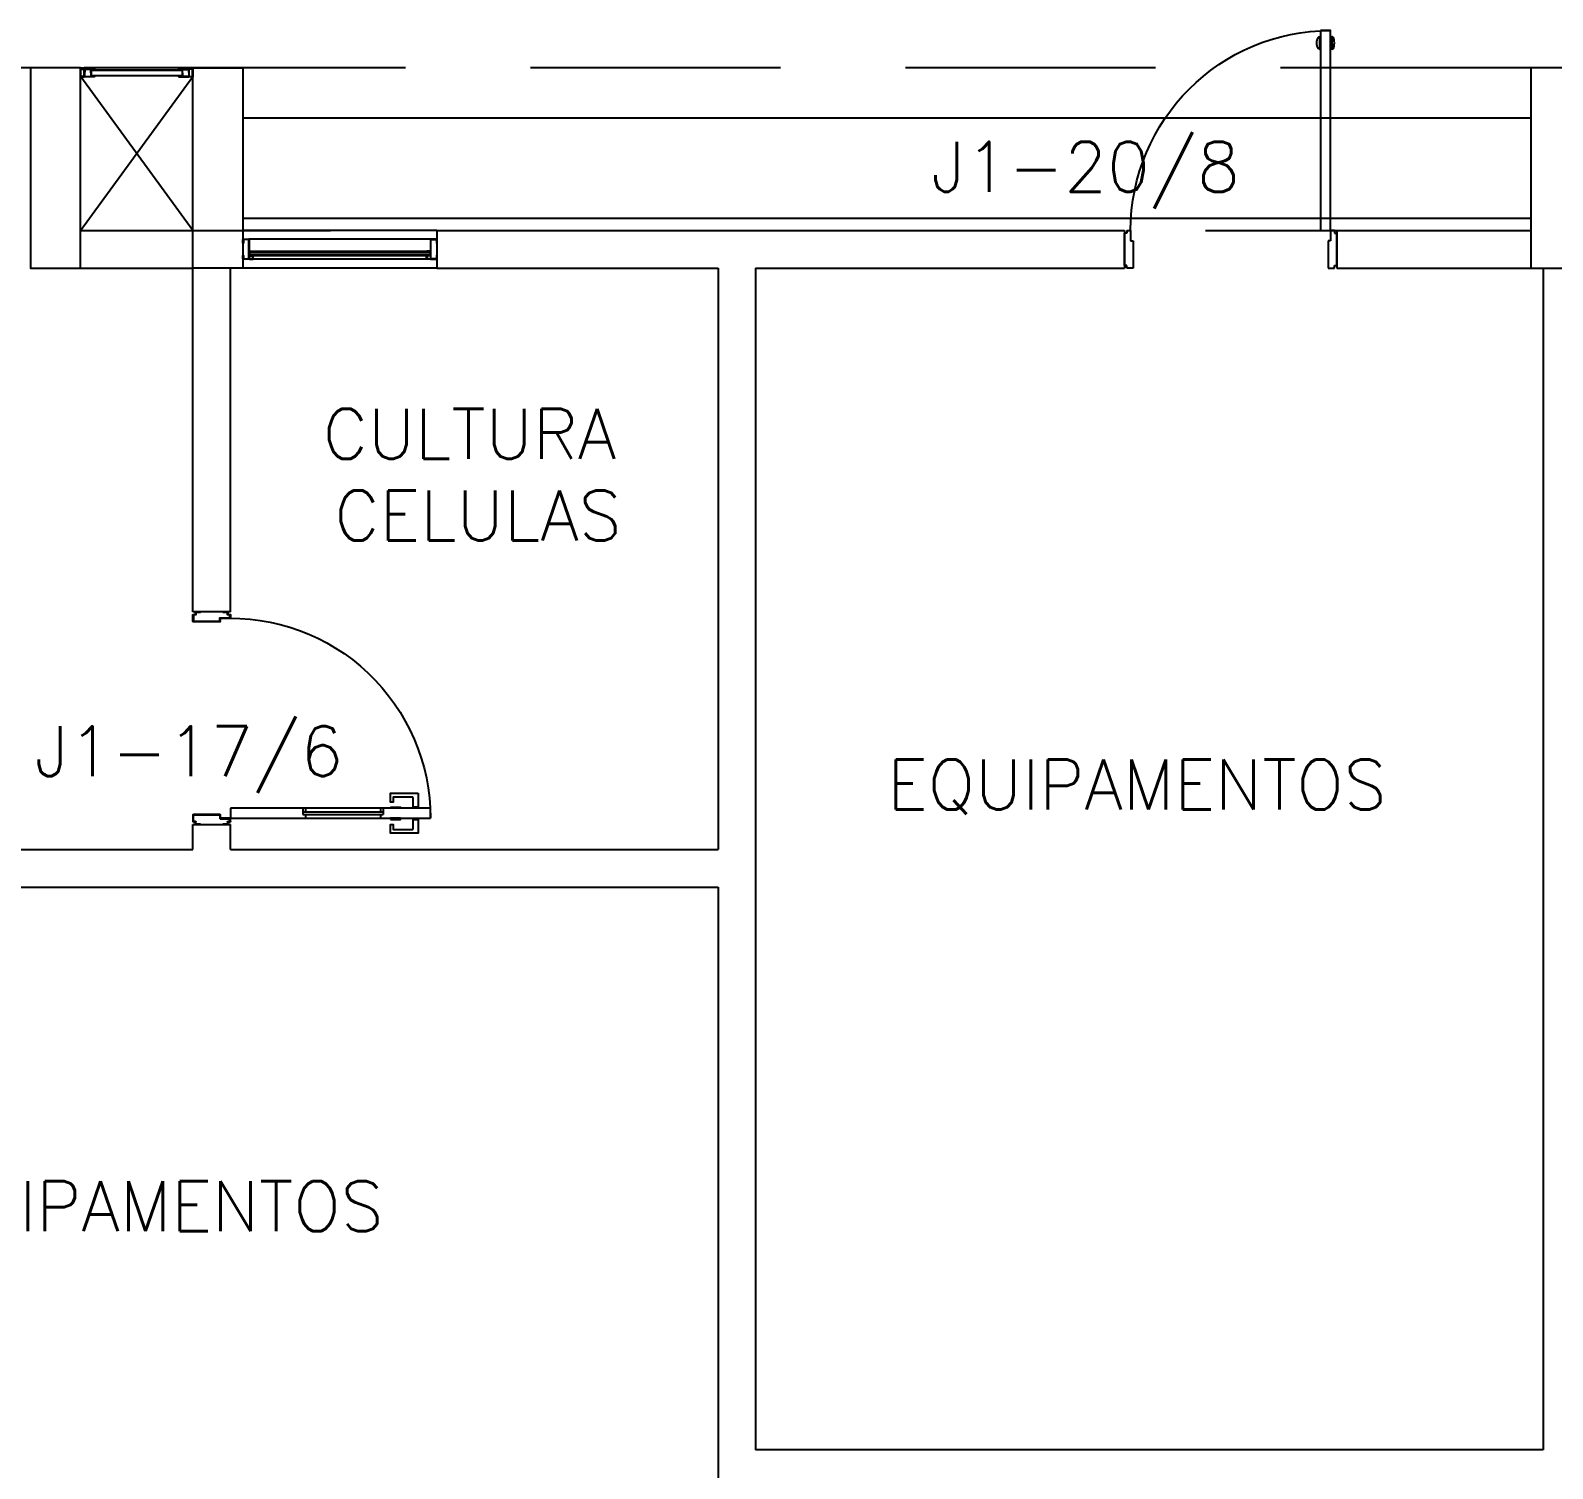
# Model space of a CAD drawing. Header units: millimetres. Extents: x 1887 to 2405, y 1100 to 1335.
# Drawn here: x 2081.56 to 2087.65, y 1259.12 to 1264.87 of the extents above; entities that cross this region are included whole.
import ezdxf

# ---------------------------------------------------------------- set-up
doc = ezdxf.new("R2010")
doc.units = ezdxf.units.MM
doc.linetypes.add('HIDDEN', pattern=[0.375, 0.25, -0.125])
for name, color, linetype in [('AR-ALV', 2, 'Continuous'), ('AR-ESQ', 1, 'Continuous'), ('AR-ESTC', 3, 'Continuous'), ('AR-PEITORIL', 1, 'Continuous'), ('AR-PERGOLAPROJ', 1, 'HIDDEN'), ('AR-PORTA', 1, 'Continuous'), ('AR-SHAFT', 1, 'Continuous'), ('DT-ESQ-BAGUETE-C', 2, 'Continuous'), ('DT-ESQ-BAGUETE-V', 1, 'Continuous'), ('DT-ESQ-CHAPA DOBRADA-V', 1, 'Continuous'), ('DT-ESQ-MARCO-V', 1, 'Continuous'), ('DT-ESQ-PERFIL CADEIRA-C', 2, 'Continuous'), ('DT-ESQ-PERFIL CADEIRA-V', 1, 'Continuous'), ('DT-ESQ-PERFIL U-C', 2, 'Continuous'), ('DT-ESQ-VENEZIANA-C', 2, 'Continuous'), ('DT-ESQ-VENEZIANA-V', 2, 'Continuous'), ('DT-ESQ-VIDRO-C', 2, 'Continuous'), ('ENDEREÇO', 2, 'Continuous'), ('maçaneta', 1, 'Continuous'), ('mov', 1, 'Continuous'), ('PM-PERFIL U-C', 2, 'Continuous'), ('PM-VIDRO', 1, 'Continuous'), ('pm1', 2, 'Continuous'), ('pm2', 2, 'Continuous'), ('TEXTO', 2, 'Continuous')]:
    doc.layers.add(name, color=color, linetype=linetype)
doc.styles.add('UNB-100', font='simplex.shx', dxfattribs={"height": 0.2})
doc.styles.add('UNB1-100', font='simplex.shx', dxfattribs={"height": 0.2})

# ---------------------------------------------------------------- blocks, each defined once
blk = doc.blocks.new('EF01-P')
at = {"layer": 'DT-ESQ-BAGUETE-C', "ltscale": 0.1}
for points in [[(0.0015, 0.035), (0.015, 0.035), (0.015, 0.0335), (0.0015, 0.0335), (0.0015, 0.005), (0.015, 0.005), (0.015, 0.0035), (0.0015, 0.0035, -0.414214), (0, 0.005), (0, 0.0335, -0.414214)], [(0.4485, 0.035), (0.435, 0.035), (0.435, 0.0335), (0.4485, 0.0335), (0.4485, 0.005), (0.435, 0.005), (0.435, 0.0035), (0.4485, 0.0035, 0.414214), (0.45, 0.005), (0.45, 0.0335, 0.414214)]]:
    blk.add_lwpolyline(points, format="xyb", close=True, dxfattribs=at)
at = {"layer": 'DT-ESQ-PERFIL CADEIRA-C', "color": 2, "ltscale": 0.1}
for points in [[(0.01, 0.0015), (0.01, 0.003), (0.0015, 0.003, 1), (0.0015, 0), (0.015, 0, 0.414214), (0.0165, 0.0015), (0.0165, 0.0335), (0.043, 0.0335)], [(0.407, 0.0065), (0.432, 0.0065), (0.432, 0.0165), (0.4335, 0.0165), (0.4335, 0.0065, -0.414214), (0.432, 0.005), (0.407, 0.005), (0.3935, 0.005, -1), (0.3935, 0.008), (0.407, 0.008), (0.407, 0.02), (0.407, 0.032), (0.3935, 0.032, -1), (0.3935, 0.035), (0.407, 0.035), (0.4335, 0.035, -0.414214), (0.435, 0.0335), (0.435, 0.0015), (0.4485, 0.0015)]]:
    blk.add_lwpolyline(points, format="xyb", dxfattribs=at)
at = {"layer": 'DT-ESQ-PERFIL CADEIRA-C', "ltscale": 0.1}
for points in [[(0.043, 0.0065), (0.018, 0.0065), (0.018, 0.0165), (0.0165, 0.0165), (0.0165, 0.0065, 0.414214), (0.018, 0.005), (0.043, 0.005), (0.0565, 0.005, 1), (0.0565, 0.008), (0.043, 0.008), (0.043, 0.02), (0.043, 0.032), (0.0565, 0.032, 1), (0.0565, 0.035), (0.043, 0.035), (0.0165, 0.035, 0.414214), (0.015, 0.0335), (0.015, 0.0015), (0.0015, 0.0015)], [(0.0415, 0.02), (0.0415, 0.032, -0.414214), (0.043, 0.0335), (0.0565, 0.0335)], [(0.0415, 0.02), (0.0415, 0.008, 0.414214), (0.043, 0.0065), (0.0565, 0.0065)], [(0.4085, 0.02), (0.4085, 0.032, 0.414214), (0.407, 0.0335), (0.3935, 0.0335)], [(0.4085, 0.02), (0.4085, 0.008, -0.414214), (0.407, 0.0065), (0.3935, 0.0065)], [(0.44, 0.0015), (0.44, 0.003), (0.4485, 0.003, -1), (0.4485, 0), (0.435, 0, -0.414214), (0.4335, 0.0015), (0.4335, 0.0335), (0.407, 0.0335)]]:
    blk.add_lwpolyline(points, format="xyb", dxfattribs=at)
at = {"layer": 'DT-ESQ-PERFIL CADEIRA-V', "ltscale": 0.1}
blk.add_line((0.015, 0), (0.435, 0), dxfattribs=at)
at = {"layer": 'DT-ESQ-VENEZIANA-C', "ltscale": 0.1}
for p, q in [((0.043, 0.0105), (0.407, 0.0105)), ((0.043, 0.009), (0.407, 0.009))]:
    blk.add_line(p, q, dxfattribs=at)
at = {"layer": 'DT-ESQ-VENEZIANA-V', "ltscale": 0.1}
blk.add_line((0.043, 0.031), (0.407, 0.031), dxfattribs=at)
blk = doc.blocks.new('EF04A-P')
at = {"layer": 'DT-ESQ-BAGUETE-C', "ltscale": 0.1}
for points in [[(0.039, -0.05), (0.0255, -0.05), (0.0255, -0.0485), (0.039, -0.0485), (0.039, -0.0365), (0.0255, -0.0365), (0.0255, -0.035), (0.039, -0.035, -0.414214), (0.0405, -0.0365), (0.0405, -0.0485, -0.414214)], [(0.736, -0.05), (0.7495, -0.05), (0.7495, -0.0485), (0.736, -0.0485), (0.736, -0.0365), (0.7495, -0.0365), (0.7495, -0.035), (0.736, -0.035, 0.414214), (0.7345, -0.0365), (0.7345, -0.0485, 0.414214)]]:
    blk.add_lwpolyline(points, format="xyb", close=True, dxfattribs=at)
at = {"layer": 'DT-ESQ-BAGUETE-V', "ltscale": 0.1}
blk.add_line((0.736, -0.05), (0.039, -0.05), dxfattribs=at)
at = {"layer": 'DT-ESQ-CHAPA DOBRADA-V', "ltscale": 0.1}
blk.add_line((0.735, -0.067), (0.04, -0.067), dxfattribs=at)
at = {"layer": 'DT-ESQ-MARCO-V', "ltscale": 0.1}
for p, q in [((0.0235, -0.035), (0.7515, -0.035)), ((0.0235, -0.115), (0.7515, -0.115))]:
    blk.add_line(p, q, dxfattribs=at)
at = {"layer": 'DT-ESQ-PERFIL U-C', "ltscale": 0.1}
for points in [[(0.025, -0.0655), (0.025, -0.0655, 0.414214), (0.0235, -0.067), (0.0235, -0.1135), (0.0015, -0.1135), (0.0015, -0.1), (0, -0.1), (0, -0.1135, 0.414214), (0.0015, -0.115), (0.0235, -0.115, 0.414214), (0.025, -0.1135), (0.025, -0.067), (0.04, -0.067, 1), (0.04, -0.064), (0.025, -0.064), (0.025, -0.0365, 0.414214), (0.0235, -0.035), (0.0015, -0.035, 0.414214), (0, -0.0365), (0, -0.05), (0.0015, -0.05), (0.0015, -0.0365), (0.0235, -0.0365), (0.0235, -0.064, 0.414214), (0.025, -0.0655), (0.04, -0.0655)], [(0.75, -0.0655), (0.75, -0.0655, -0.414214), (0.7515, -0.067), (0.7515, -0.1135), (0.7735, -0.1135), (0.7735, -0.1), (0.775, -0.1), (0.775, -0.1135, -0.414214), (0.7735, -0.115), (0.7515, -0.115, -0.414214), (0.75, -0.1135), (0.75, -0.067), (0.735, -0.067, -1), (0.735, -0.064), (0.75, -0.064), (0.75, -0.0365, -0.414214), (0.7515, -0.035), (0.7735, -0.035, -0.414214), (0.775, -0.0365), (0.775, -0.05), (0.7735, -0.05), (0.7735, -0.0365), (0.7515, -0.0365), (0.7515, -0.064, -0.414214), (0.75, -0.0655), (0.735, -0.0655)]]:
    blk.add_lwpolyline(points, format="xyb", dxfattribs=at)
at = {"layer": 'DT-ESQ-VIDRO-C', "ltscale": 0.1}
blk.add_lwpolyline([(0.027, -0.062), (0.027, -0.052), (0.748, -0.052), (0.748, -0.062)], close=True, dxfattribs=at)
blk = doc.blocks.new('pm80-alv-01p-b')
at = {"layer": 'maçaneta'}
for points in [[(0.025, 0.925), (0.02, 0.925), (0.02, 0.875), (0.025, 0.875)], [(0.065, 0.925), (0.07, 0.925), (0.07, 0.875), (0.065, 0.875)]]:
    blk.add_lwpolyline(points, dxfattribs=at)
at = {"layer": 'maçaneta', "extrusion": (0, 0, -1)}
blk.add_ellipse((0.02, 0.9), major_axis=(0, -0.025), ratio=0.4, start_param=0, end_param=3.141593, dxfattribs=at)
at = {"layer": 'maçaneta'}
blk.add_ellipse((0.07, 0.9), major_axis=(0, -0.025), ratio=0.4, start_param=0, end_param=3.141593, dxfattribs=at)
at = {"layer": 'mov'}
blk.add_arc((0.025, 0.15), 0.8, 0, 90, dxfattribs=at)
at = {"layer": 'pm1'}
blk.add_lwpolyline([(0.065, 0.95), (0.065, 0.15), (0.025, 0.15), (0.025, 0.95)], close=True, dxfattribs=at)
at = {"layer": 'pm2'}
for p, q in [((0, 0.01), (0, 0.14)), ((0.01, 0.14), (0, 0.14)), ((0.01, 0.15), (0.025, 0.15)), ((0.01, 0.15), (0.01, 0.14)), ((0.025, 0.15), (0.025, 0.109)), ((0.825, 0.15), (0.825, 0.109)), ((0.84, 0.15), (0.825, 0.15)), ((0.84, 0.15), (0.84, 0.14)), ((0.84, 0.14), (0.85, 0.14)), ((0.85, 0.01), (0.85, 0.14)), ((0.025, 0.109), (0.035, 0.109)), ((0.035, 0.109), (0.035, 0)), ((0.825, 0.109), (0.815, 0.109)), ((0.815, 0.109), (0.815, 0)), ((0.01, 0.01), (0, 0.01)), ((0.01, 0), (0.01, 0.01)), ((0.035, 0), (0.01, 0)), ((0.815, 0), (0.84, 0)), ((0.84, 0), (0.84, 0.01)), ((0.84, 0.01), (0.85, 0.01))]:
    blk.add_line(p, q, dxfattribs=at)
blk = doc.blocks.new('PM3V')
at = {"layer": 'maçaneta'}
for points in [[(0.02, 0.9), (-0.035, 0.9), (-0.035, 0.79), (0, 0.79), (0, 0.8), (-0.02, 0.8), (-0.02, 0.8785, -0.414214), (-0.0185, 0.88), (0.02, 0.88)], [(0.125, 0.9), (0.07, 0.9), (0.07, 0.88), (0.1085, 0.88, -0.414214), (0.11, 0.8785), (0.11, 0.8), (0.09, 0.8), (0.09, 0.79), (0.125, 0.79)]]:
    blk.add_lwpolyline(points, format="xyb", close=True, dxfattribs=at)
for points in [[(0.02, 0.79), (0.02, 0.83), (0.025, 0.83), (0.025, 0.79)], [(0.07, 0.79), (0.07, 0.83), (0.065, 0.83), (0.065, 0.79)]]:
    blk.add_lwpolyline(points, close=True, dxfattribs=at)
at = {"layer": 'mov'}
blk.add_arc((0.025, 0.15), 0.8, 356.84716, 90, dxfattribs=at)
at = {"layer": 'PM-PERFIL U-C'}
for p, q in [((0, 0.12), (0, 0.1385)), ((0.0015, 0.14), (0.01, 0.14)), ((0.002, 0.138), (0.002, 0.12)), ((0.0105, 0.138), (0.002, 0.138)), ((0.01, 0.14), (0.01, 0.1485)), ((0.0115, 0.15), (0.0235, 0.15)), ((0.012, 0.148), (0.012, 0.1395)), ((0.023, 0.148), (0.012, 0.148)), ((0.023, 0.1085), (0.023, 0.148)), ((0.025, 0.1485), (0.025, 0.109)), ((0.825, 0.1485), (0.825, 0.109)), ((0.8385, 0.15), (0.8265, 0.15)), ((0.827, 0.148), (0.838, 0.148)), ((0.827, 0.1085), (0.827, 0.148)), ((0.838, 0.148), (0.838, 0.1395)), ((0.8395, 0.138), (0.848, 0.138)), ((0.84, 0.14), (0.84, 0.1485)), ((0.8485, 0.14), (0.84, 0.14)), ((0.848, 0.138), (0.848, 0.12)), ((0.85, 0.12), (0.85, 0.1385)), ((0.002, 0.12), (0, 0.12)), ((0.038, 0.107), (0.0245, 0.107)), ((0.0385, 0.109), (0.025, 0.109)), ((0.038, 0.107), (0.038, 0.002)), ((0.04, 0.1075), (0.04, 0.0015)), ((0.81, 0.1075), (0.81, 0.0015)), ((0.8115, 0.109), (0.825, 0.109)), ((0.812, 0.107), (0.8255, 0.107)), ((0.812, 0.107), (0.812, 0.002)), ((0.848, 0.12), (0.85, 0.12)), ((0, 0.03), (0.002, 0.03)), ((0, 0.0115), (0, 0.03)), ((0.01, 0.01), (0.0015, 0.01)), ((0.002, 0.03), (0.002, 0.012)), ((0.002, 0.012), (0.0105, 0.012)), ((0.01, 0.0015), (0.01, 0.01)), ((0.0385, 0), (0.0115, 0)), ((0.012, 0.0105), (0.012, 0.002)), ((0.012, 0.002), (0.038, 0.002)), ((0.8115, 0), (0.8385, 0)), ((0.838, 0.002), (0.812, 0.002)), ((0.838, 0.0105), (0.838, 0.002)), ((0.848, 0.012), (0.8395, 0.012)), ((0.84, 0.0015), (0.84, 0.01)), ((0.84, 0.01), (0.8485, 0.01)), ((0.85, 0.03), (0.848, 0.03)), ((0.848, 0.03), (0.848, 0.012)), ((0.85, 0.0115), (0.85, 0.03))]:
    blk.add_line(p, q, dxfattribs=at)
for centre, start, end in [((0.0015, 0.1385), 90, 180), ((0.0115, 0.1485), 90, 180), ((0.0105, 0.1395), 270, 0), ((0.0235, 0.1485), 360, 90), ((0.8265, 0.1485), 90, 180), ((0.8395, 0.1395), 180, 270), ((0.8385, 0.1485), 0, 90), ((0.8485, 0.1385), 0, 90), ((0.0245, 0.1085), 180, 270), ((0.0385, 0.1075), 0, 90), ((0.8115, 0.1075), 90, 180), ((0.8255, 0.1085), 270, 0), ((0.0015, 0.0115), 180, 270), ((0.0115, 0.0015), 180, 270), ((0.0105, 0.0105), 0, 90), ((0.0385, 0.0015), 269.93864, 0), ((0.8115, 0.0015), 180, 270.06136), ((0.8395, 0.0105), 90, 180), ((0.8385, 0.0015), 270, 0), ((0.8485, 0.0115), 270, 0)]:
    blk.add_arc(centre, 0.0015, start, end, dxfattribs=at)
at = {"layer": 'PM-VIDRO'}
for p, q in [((0.04, 0.45), (0.04, 0.75)), ((0.05, 0.75), (0.05, 0.45))]:
    blk.add_line(p, q, dxfattribs=at)
at = {"layer": 'pm1'}
for p, q in [((0.025, 0.95), (0.065, 0.95)), ((0.025, 0.75), (0.025, 0.95)), ((0.065, 0.95), (0.065, 0.76)), ((0.04, 0.75), (0.025, 0.75)), ((0.065, 0.76), (0.04, 0.76)), ((0.04, 0.75), (0.04, 0.76)), ((0.05, 0.76), (0.05, 0.75)), ((0.065, 0.75), (0.05, 0.75)), ((0.065, 0.76), (0.065, 0.75)), ((0.025, 0.15), (0.025, 0.45)), ((0.04, 0.45), (0.025, 0.45)), ((0.04, 0.44), (0.04, 0.45)), ((0.065, 0.44), (0.04, 0.44)), ((0.065, 0.45), (0.05, 0.45)), ((0.05, 0.45), (0.05, 0.44)), ((0.065, 0.45), (0.065, 0.44)), ((0.065, 0.44), (0.065, 0.15)), ((0.065, 0.15), (0.025, 0.15))]:
    blk.add_line(p, q, dxfattribs=at)
at = {"layer": 'pm2'}
for p, q in [((0.025, 0.45), (0.025, 0.75)), ((0.065, 0.75), (0.065, 0.45)), ((0.025, 0.15), (0.025, 0.109)), ((0.025, 0.109), (0.035, 0.109)), ((0.8252, 0.109), (0.8152, 0.109)), ((0.8152, 0), (0.8402, 0)), ((0.8402, 0.01), (0.8502, 0.01)), ((0.8402, 0), (0.8402, 0.01))]:
    blk.add_line(p, q, dxfattribs=at)

msp = doc.modelspace()

# ---------------------------------------------------------------- linework, layer by layer
at = {"layer": 'AR-ALV'}
for p, q in [((2081.7597, 1264.0735), (2082.2097, 1264.0735)), ((2083.1847, 1264.0735), (2084.3097, 1264.0735)), ((2083.1847, 1264.0735), (2083.1847, 1263.9235)), ((2083.8097, 1264.0735), (2085.9347, 1264.0735)), ((2085.9347, 1264.0735), (2085.9347, 1263.9235)), ((2086.7847, 1264.0735), (2086.7847, 1263.9235)), ((2086.7847, 1264.0735), (2087.5597, 1264.0735)), ((2086.8047, 1264.0735), (2087.5597, 1264.0735)), ((2081.7597, 1263.9235), (2082.2097, 1263.9235)), ((2082.2097, 1262.5486), (2082.2097, 1263.9235)), ((2082.3597, 1262.5486), (2082.3597, 1263.9235)), ((2083.1847, 1263.9235), (2084.3097, 1263.9235)), ((2084.3097, 1263.9235), (2084.3097, 1261.5985)), ((2084.4597, 1263.9235), (2084.4597, 1259.1985)), ((2084.4597, 1263.9235), (2085.9347, 1263.9235)), ((2086.7847, 1263.9235), (2087.5597, 1263.9235)), ((2086.8047, 1263.9235), (2087.5597, 1263.9235)), ((2087.6097, 1263.9235), (2087.6097, 1259.1985)), ((2082.3597, 1262.5486), (2082.2097, 1262.5486)), ((2082.2097, 1261.5985), (2082.2097, 1261.6985)), ((2082.2097, 1261.6985), (2082.3597, 1261.6985)), ((2082.3597, 1261.5985), (2082.3597, 1261.6985)), ((2079.6597, 1261.5985), (2082.2097, 1261.5985)), ((2082.3597, 1261.5985), (2084.3097, 1261.5985)), ((2079.6597, 1261.4485), (2084.3097, 1261.4485)), ((2084.3097, 1261.4485), (2084.3097, 1258.9485)), ((2087.6097, 1259.1985), (2084.4597, 1259.1985))]:
    msp.add_line(p, q, dxfattribs=at)
at = {"layer": 'AR-ESTC'}
for points in [[(2081.7597, 1264.7235), (2081.5597, 1264.7235), (2081.5597, 1263.9235), (2081.7597, 1263.9235)], [(2082.2097, 1264.7235), (2082.4097, 1264.7235), (2082.4097, 1263.9235), (2082.2097, 1263.9235)], [(2087.7597, 1264.7235), (2087.5597, 1264.7235), (2087.5597, 1263.9235), (2087.7597, 1263.9235)]]:
    msp.add_lwpolyline(points, close=True, dxfattribs=at)
at = {"layer": 'AR-PEITORIL'}
for p, q in [((2083.1847, 1264.0735), (2082.4097, 1264.0735)), ((2083.1847, 1263.9235), (2082.4097, 1263.9235))]:
    msp.add_line(p, q, dxfattribs=at)
at = {"layer": 'AR-PERGOLAPROJ', "ltscale": 4}
msp.add_lwpolyline([(2063.7597, 1264.0735), (2117.5597, 1264.0735), (2117.5597, 1264.7235), (2063.7597, 1264.7235)], close=True, dxfattribs=at)
at = {"layer": 'AR-SHAFT'}
for p, q in [((2081.7597, 1264.0735), (2082.2097, 1264.69)), ((2082.2097, 1264.0735), (2081.7612, 1264.6885)), ((2082.4097, 1264.5235), (2087.5597, 1264.5235)), ((2082.4097, 1264.1235), (2087.5597, 1264.1235))]:
    msp.add_line(p, q, dxfattribs=at)

# ---------------------------------------------------------------- block references
at = {"layer": 'AR-ESQ', "rotation": 180}
for name, p in [('EF01-P', (2082.2097, 1264.7235)), ('EF04A-P', (2083.1847, 1263.9235))]:
    msp.add_blockref(name, p, dxfattribs=at)
at = {"layer": 'AR-PORTA', "xscale": -1}
msp.add_blockref('pm80-alv-01p-b', (2086.7847, 1263.9235), dxfattribs=at)
at = {"layer": 'AR-PORTA', "xscale": -1, "rotation": 270}
msp.add_blockref('PM3V', (2082.2097, 1261.6985), dxfattribs=at)

# ---------------------------------------------------------------- texts
at = {"layer": 'ENDEREÇO', "style": 'UNB1-100'}
for s, p in [('J1-20/8', (2085.1621, 1264.2287)), ('J1-17/6', (2081.5759, 1261.8917))]:
    msp.add_text(s, height=0.2, dxfattribs=at).set_placement(p)
at = {"layer": 'TEXTO', "style": 'UNB-100'}
for s, p in [('CULTURA', (2082.7288, 1263.1606)), ('CELULAS', (2082.7759, 1262.8342)), ('EQUIPAMENTOS', (2084.986, 1261.7583)), ('EQUIPAMENTOS', (2080.9744, 1260.0727))]:
    msp.add_text(s, height=0.2, dxfattribs=at).set_placement(p)

doc.saveas('drawing.dxf')
